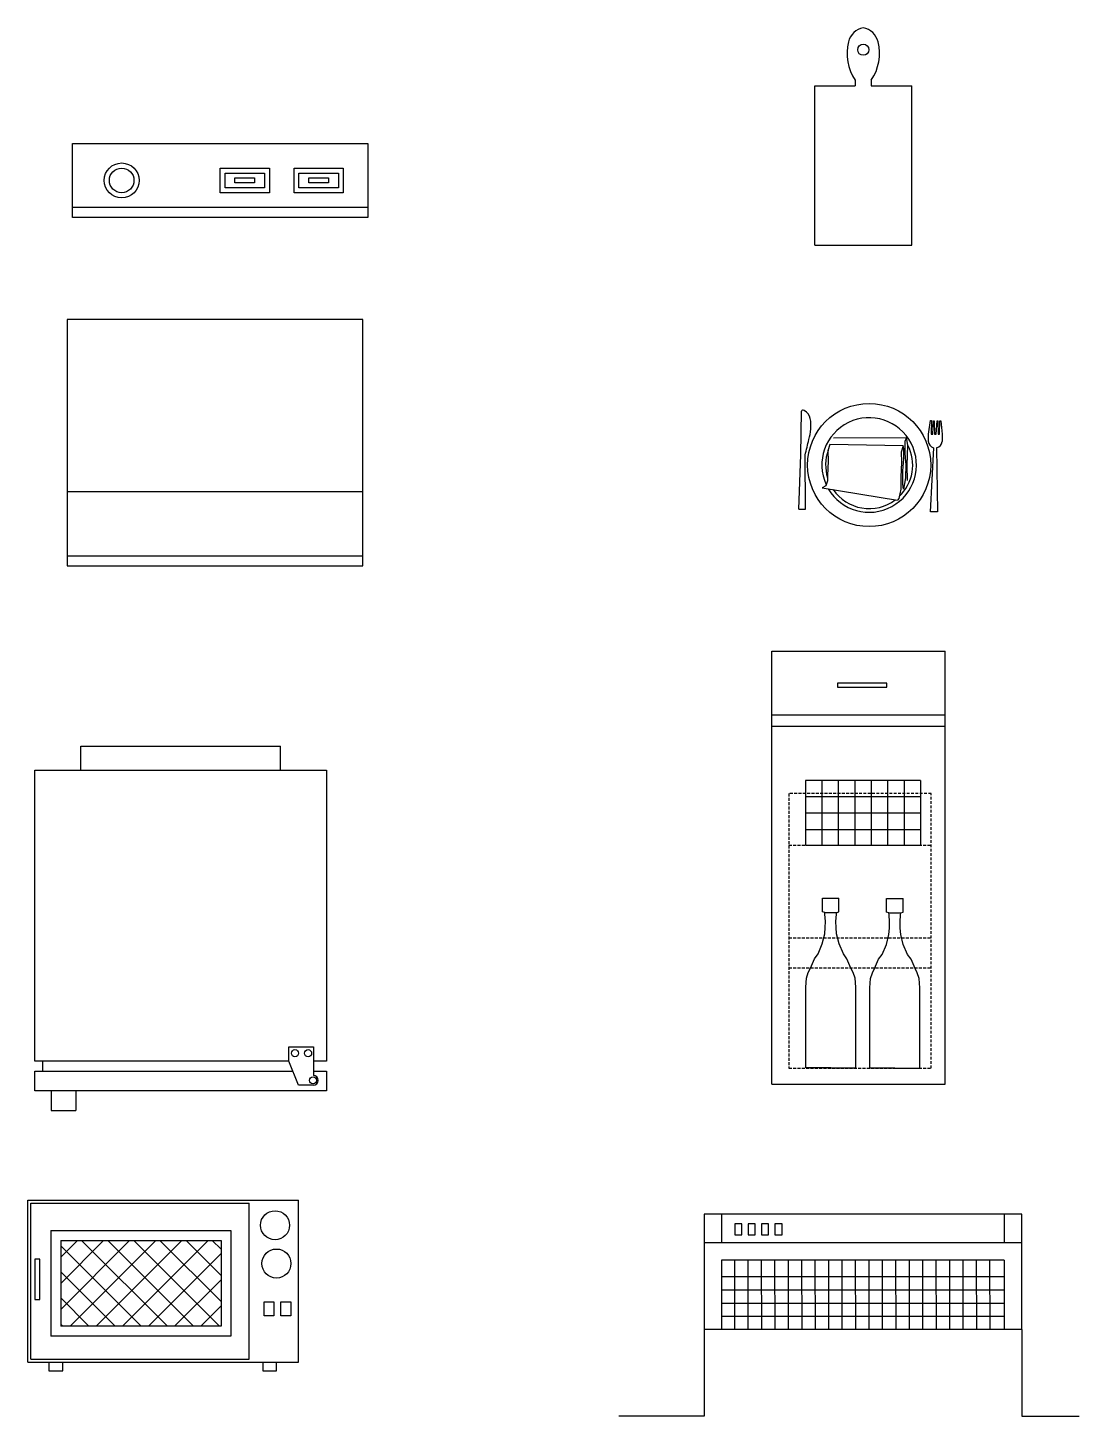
# Model space of a CAD drawing. Header units: millimetres. Extents: x 88 to 1405, y 80 to 747.
# Drawn here: x 1191.6 to 1405.1, y 83.3 to 365.1 of the extents above; entities that cross this region are included whole.
import ezdxf

# ---------------------------------------------------------------- set-up
doc = ezdxf.new("R2010")
doc.units = ezdxf.units.MM
doc.linetypes.add('0', pattern=[0])
doc.linetypes.add('AI9-LType1', pattern=[0.879429, 0.586286, -0.293143])

# ---------------------------------------------------------------- blocks, each defined once
blk = doc.blocks.new('29')
at = {"color": 0}
for p, q in [((4993.6, 13466.49), (5048.6, 13466.49)), ((4993.6, 13433.56), (4993.6, 13466.49)), ((4994.2, 13465.89), (5038.54, 13465.89)), ((4994.2, 13434.17), (4994.2, 13465.89)), ((5038.54, 13434.17), (5038.54, 13465.89)), ((5048.6, 13433.56), (5048.6, 13466.49)), ((4998.3, 13460.29), (5034.85, 13460.29)), ((4998.3, 13460.29), (4998.3, 13438.89)), ((5034.85, 13460.29), (5034.85, 13438.89)), ((5000.3, 13444.29), (5014.29, 13458.29)), ((5000.3, 13449.59), (5008.99, 13458.29)), ((5000.3, 13454.9), (5003.69, 13458.29)), ((5000.3, 13458.29), (5032.85, 13458.29)), ((5000.3, 13458.29), (5000.3, 13440.89)), ((5016.63, 13440.89), (5000.3, 13457.23)), ((5002.2, 13440.89), (5019.6, 13458.29)), ((5021.94, 13440.89), (5004.54, 13458.29)), ((5007.51, 13440.89), (5024.9, 13458.29)), ((5027.24, 13440.89), (5009.85, 13458.29)), ((5012.81, 13440.89), (5030.2, 13458.29)), ((5032.54, 13440.89), (5015.15, 13458.29)), ((5018.11, 13440.89), (5032.85, 13455.63)), ((5032.85, 13445.89), (5020.45, 13458.29)), ((5032.85, 13451.19), (5025.76, 13458.29)), ((5032.85, 13456.5), (5031.06, 13458.29)), ((5032.85, 13458.29), (5032.85, 13440.89)), ((4996.07, 13454.5), (4995.02, 13454.5)), ((4995.02, 13454.5), (4995.02, 13446.32)), ((4996.07, 13446.32), (4996.07, 13454.5)), ((5011.33, 13440.89), (5000.3, 13451.93)), ((5023.42, 13440.89), (5032.85, 13450.33)), ((4995.02, 13446.32), (4996.07, 13446.32)), ((5006.03, 13440.89), (5000.3, 13446.62)), ((5028.72, 13440.89), (5032.85, 13445.02)), ((5041.59, 13445.83), (5043.59, 13445.83)), ((5041.59, 13443.02), (5041.59, 13445.83)), ((5043.59, 13445.83), (5043.59, 13443.02)), ((5044.99, 13443.02), (5044.99, 13445.83)), ((5044.99, 13445.83), (5046.99, 13445.83)), ((5046.99, 13445.83), (5046.99, 13443.02)), ((5043.59, 13443.02), (5041.59, 13443.02)), ((5046.99, 13443.02), (5044.99, 13443.02)), ((5034.85, 13438.89), (4998.3, 13438.89)), ((5000.72, 13440.89), (5000.3, 13441.32)), ((5032.85, 13440.89), (5000.3, 13440.89)), ((4993.6, 13433.56), (5048.6, 13433.56)), ((4994.2, 13434.17), (5038.54, 13434.17)), ((4997.91, 13433.46), (4997.91, 13431.82)), ((5000.74, 13431.82), (5000.74, 13433.46)), ((5041.3, 13433.46), (5041.3, 13431.82)), ((5044.13, 13431.82), (5044.13, 13433.46)), ((4997.91, 13431.82), (5000.74, 13431.82)), ((5041.3, 13431.82), (5044.13, 13431.82))]:
    blk.add_line(p, q, dxfattribs=at)
for centre in [(5043.81, 13461.38), (5044.09, 13453.61)]:
    blk.add_circle(centre, 2.95, dxfattribs=at)
blk = doc.blocks.new('28')
at = {"color": 0}
for p, q in [((5004.39, 13558.66), (5044.89, 13558.66)), ((5004.39, 13553.78), (5004.39, 13558.66)), ((5044.89, 13553.78), (5044.89, 13558.66)), ((4995.01, 13494.68), (4995.01, 13553.78)), ((4995.01, 13553.78), (5054.26, 13553.78)), ((5054.26, 13553.78), (5054.26, 13494.68)), ((5046.59, 13494.68), (5046.59, 13497.58)), ((5046.59, 13497.58), (5051.59, 13497.58)), ((5051.59, 13497.58), (5051.59, 13491.8)), ((5046.59, 13494.68), (4995.01, 13494.68)), ((4995.01, 13488.68), (4995.01, 13492.68)), ((4995.01, 13492.68), (5047.41, 13492.68)), ((4996.69, 13492.68), (4996.69, 13494.68)), ((5048.59, 13489.8), (5046.59, 13494.68)), ((5054.26, 13494.68), (5051.59, 13494.68)), ((5051.59, 13492.68), (5054.26, 13492.68)), ((5054.26, 13492.68), (5054.26, 13488.68)), ((5051.59, 13489.8), (5048.59, 13489.8)), ((5054.26, 13488.68), (4995.01, 13488.68)), ((4998.35, 13488.68), (4998.35, 13484.68)), ((5003.35, 13488.68), (5003.35, 13484.68)), ((4998.35, 13484.68), (5003.35, 13484.68))]:
    blk.add_line(p, q, dxfattribs=at)
for centre in [(5047.85, 13496.31), (5050.52, 13496.31), (5051.52, 13490.8)]:
    blk.add_circle(centre, 0.723, dxfattribs=at)
blk.add_arc((5051.59, 13490.8), 1, 270, 90, dxfattribs=at)
blk = doc.blocks.new('41')
at = {"color": 0, "linetype": '0'}
for p, q in [((5001.6, 13645.27), (5001.6, 13595.27)), ((5061.6, 13645.27), (5001.6, 13645.27)), ((5061.6, 13595.27), (5061.6, 13645.27)), ((5061.6, 13610.27), (5001.6, 13610.27)), ((5001.6, 13597.27), (5061.6, 13597.27)), ((5001.6, 13595.27), (5061.6, 13595.27))]:
    blk.add_line(p, q, dxfattribs=at)
blk = doc.blocks.new('42')
at = {"color": 0, "linetype": '0'}
for p, q in [((5002.67, 13680.98), (5062.67, 13680.98)), ((5002.67, 13665.98), (5002.67, 13680.98)), ((5062.67, 13680.98), (5062.67, 13665.98)), ((5032.67, 13675.98), (5042.67, 13675.98)), ((5032.67, 13670.98), (5032.67, 13675.98)), ((5042.67, 13675.98), (5042.67, 13670.98)), ((5047.67, 13675.98), (5057.67, 13675.98)), ((5047.67, 13670.98), (5047.67, 13675.98)), ((5057.67, 13675.98), (5057.67, 13670.98)), ((5033.67, 13674.98), (5041.67, 13674.98)), ((5033.67, 13671.98), (5033.67, 13674.98)), ((5035.67, 13673.98), (5039.67, 13673.98)), ((5035.67, 13672.98), (5035.67, 13673.98)), ((5039.67, 13672.98), (5035.67, 13672.98)), ((5039.67, 13673.98), (5039.67, 13672.98)), ((5041.67, 13674.98), (5041.67, 13671.98)), ((5048.67, 13671.98), (5048.67, 13674.98)), ((5048.67, 13674.98), (5056.67, 13674.98)), ((5050.67, 13672.98), (5050.67, 13673.98)), ((5050.67, 13673.98), (5054.67, 13673.98)), ((5054.67, 13672.98), (5050.67, 13672.98)), ((5054.67, 13673.98), (5054.67, 13672.98)), ((5056.67, 13674.98), (5056.67, 13671.98)), ((5042.67, 13670.98), (5032.67, 13670.98)), ((5041.67, 13671.98), (5033.67, 13671.98)), ((5057.67, 13670.98), (5047.67, 13670.98)), ((5056.67, 13671.98), (5048.67, 13671.98)), ((5062.67, 13667.98), (5002.67, 13667.98)), ((5062.67, 13665.98), (5002.67, 13665.98))]:
    blk.add_line(p, q, dxfattribs=at)
for radius in [3.54, 2.5]:
    blk.add_circle((5012.67, 13673.48), radius, dxfattribs=at)
blk = doc.blocks.new('55')
at = {"color": 0}
for p, q in [((5153.39, 13678.5), (5161.61, 13678.5)), ((5153.39, 13646.21), (5153.39, 13678.5)), ((5161.61, 13679.64), (5161.61, 13678.5)), ((5164.86, 13679.64), (5164.86, 13678.5)), ((5164.86, 13678.5), (5173.08, 13678.5)), ((5173.08, 13646.21), (5173.08, 13678.5)), ((5153.39, 13646.21), (5173.08, 13646.21))]:
    blk.add_line(p, q, dxfattribs=at)
blk.add_circle((5163.23, 13685.85), 1.13, dxfattribs=at)
for centre, radius, start, end in [((5164, 13686.5), 3.89, 101.3978, 165.721), ((5162.47, 13686.5), 3.89, 14.279, 78.6022), ((5169.58, 13685.08), 9.64, 165.721, 214.2949), ((5156.89, 13685.08), 9.64, 325.7051, 14.279)]:
    blk.add_arc(centre, radius, start, end, dxfattribs=at)
blk = doc.blocks.new('56')
at = {"color": 0, "ltscale": 0.1}
for p, q in [((5150.53, 13603.61), (5150.69, 13612.46)), ((5176.48, 13607.83), (5176.87, 13610.56)), ((5176.87, 13610.56), (5177.07, 13610.56)), ((5177.07, 13610.56), (5177.02, 13607.83)), ((5177.35, 13607.82), (5177.47, 13610.55)), ((5177.47, 13610.55), (5177.63, 13610.55)), ((5177.63, 13610.55), (5177.71, 13607.81)), ((5178.05, 13607.81), (5178.23, 13610.54)), ((5178.23, 13610.54), (5178.38, 13610.54)), ((5178.38, 13610.54), (5178.41, 13607.8)), ((5178.74, 13607.8), (5178.79, 13610.53)), ((5178.79, 13610.53), (5178.99, 13610.52)), ((5178.99, 13610.52), (5179.28, 13607.78)), ((5156.45, 13605.68), (5156.06, 13604.4)), ((5171.31, 13605.42), (5156.45, 13605.68)), ((5157.17, 13607.05), (5172.04, 13607.16)), ((5171.31, 13605.42), (5170.92, 13604.13)), ((5171.49, 13604.81), (5171.31, 13605.42)), ((5172.04, 13607.16), (5171.7, 13606.33)), ((5171.7, 13606.33), (5171.7, 13603.88)), ((5172.29, 13605.58), (5172.04, 13607.16)), ((5172.12, 13601.42), (5172.29, 13605.58)), ((5176.45, 13606.38), (5176.48, 13607.83)), ((5176.89, 13592.06), (5177.53, 13605.05)), ((5177.02, 13607.83), (5177.35, 13607.82)), ((5177.71, 13607.81), (5178.05, 13607.81)), ((5178.13, 13605.04), (5178.29, 13592.03)), ((5178.41, 13607.8), (5178.74, 13607.8)), ((5179.28, 13607.78), (5179.25, 13606.33)), ((5150.13, 13592.62), (5150.53, 13603.61)), ((5151.53, 13592.59), (5151.43, 13603.59)), ((5156.11, 13602.41), (5155.97, 13599.35)), ((5156.06, 13604.4), (5156.11, 13602.41)), ((5170.92, 13604.13), (5170.98, 13602.14)), ((5171.27, 13600.37), (5171.45, 13602.82)), ((5171.45, 13602.82), (5171.49, 13604.81)), ((5171.7, 13603.88), (5171.89, 13601.56)), ((5170.98, 13602.14), (5170.83, 13599.08)), ((5171.27, 13597.64), (5171.27, 13600.37)), ((5171.89, 13601.56), (5171.8, 13598.97)), ((5172.25, 13598.41), (5172.12, 13601.42)), ((5155.61, 13597.31), (5154.86, 13596.95)), ((5154.86, 13596.95), (5170.19, 13594.38)), ((5156, 13598.36), (5155.61, 13597.31)), ((5155.97, 13599.35), (5156, 13598.36)), ((5170.83, 13596.63), (5170.43, 13594.74)), ((5170.83, 13599.08), (5170.83, 13596.63)), ((5171.43, 13596.67), (5171.27, 13597.64)), ((5171.8, 13598.97), (5171.43, 13596.67)), ((5170.43, 13594.74), (5170.19, 13594.38)), ((5150.13, 13592.62), (5151.53, 13592.59)), ((5178.29, 13592.03), (5176.89, 13592.06))]:
    blk.add_line(p, q, dxfattribs=at)
blk.add_circle((5164.43, 13601.55), 12.5, dxfattribs=at)
for centre, radius, start, end in [((5164.43, 13601.55), 9.6, 210.0691, 204.6397), ((5164.43, 13601.55), 8.84, 313.495, 27.238), ((5177.97, 13606.51), 1.53, 184.916, 253.082), ((5177.74, 13606.51), 1.53, 284.8462, 353.0122), ((5164.43, 13601.55), 8.84, 160.4674, 197.1854), ((5164.43, 13601.55), 8.84, 214.2938, 306.6254)]:
    blk.add_arc(centre, radius, start, end, dxfattribs=at)
at = {"color": 0, "ltscale": 0.1, "end_tangent": (-13.310482, -99.110197)}
blk.add_spline([(5151.43, 13603.59), (5152.2, 13606.72), (5152.59, 13608.87), (5151.24, 13612.61), (5150.89, 13612.7), (5150.69, 13612.46)], degree=3, dxfattribs=at)
blk = doc.blocks.new('57')
at = {"color": 0}
for p, q in [((5144.66, 13563.77), (5179.84, 13563.77)), ((5144.66, 13475.83), (5144.66, 13563.77)), ((5179.84, 13475.83), (5179.84, 13563.77)), ((5158.03, 13557.26), (5158.03, 13556.48)), ((5168.02, 13557.26), (5158.03, 13557.26)), ((5168.02, 13556.48), (5168.02, 13557.26)), ((5158.03, 13556.48), (5168.02, 13556.48)), ((5144.66, 13550.87), (5179.84, 13550.87)), ((5144.66, 13548.52), (5179.84, 13548.52)), ((5151.5, 13537.53), (5151.5, 13524.38)), ((5174.84, 13537.53), (5151.5, 13537.53)), ((5154.83, 13537.53), (5154.83, 13524.38)), ((5158.17, 13537.53), (5158.17, 13524.38)), ((5161.5, 13537.53), (5161.5, 13524.38)), ((5164.84, 13537.53), (5164.84, 13524.38)), ((5168.17, 13537.53), (5168.17, 13524.38)), ((5171.51, 13537.53), (5171.51, 13524.38)), ((5174.84, 13537.53), (5174.84, 13524.38)), ((5174.84, 13534.19), (5151.5, 13534.19)), ((5174.84, 13530.86), (5151.5, 13530.86)), ((5174.84, 13527.52), (5151.5, 13527.52)), ((5151.5, 13524.38), (5174.84, 13524.38)), ((5154.96, 13513.65), (5158.3, 13513.65)), ((5154.96, 13510.87), (5154.96, 13513.65)), ((5158.3, 13510.87), (5158.3, 13513.65)), ((5167.98, 13513.56), (5171.33, 13513.56)), ((5167.98, 13510.77), (5167.98, 13513.56)), ((5171.33, 13510.77), (5171.33, 13513.56)), ((5155.4, 13510.71), (5154.96, 13510.87)), ((5155.4, 13510.71), (5157.85, 13510.71)), ((5155.46, 13510.34), (5155.4, 13510.71)), ((5155.55, 13508.89), (5155.46, 13510.34)), ((5157.7, 13508.89), (5157.8, 13510.34)), ((5157.8, 13510.34), (5157.85, 13510.71)), ((5157.85, 13510.71), (5158.3, 13510.87)), ((5168.43, 13510.61), (5167.98, 13510.77)), ((5168.43, 13510.61), (5170.88, 13510.61)), ((5168.48, 13510.25), (5168.43, 13510.61)), ((5168.57, 13508.79), (5168.48, 13510.25)), ((5170.73, 13508.79), (5170.82, 13510.25)), ((5170.82, 13510.25), (5170.88, 13510.61)), ((5170.88, 13510.61), (5171.33, 13510.77)), ((5155.43, 13506.35), (5155.53, 13507.65)), ((5155.53, 13507.65), (5155.55, 13508.89)), ((5157.73, 13507.65), (5157.7, 13508.89)), ((5157.83, 13506.35), (5157.73, 13507.65)), ((5168.45, 13506.25), (5168.55, 13507.55)), ((5168.55, 13507.55), (5168.57, 13508.79)), ((5170.76, 13507.55), (5170.73, 13508.79)), ((5170.85, 13506.25), (5170.76, 13507.55)), ((5154.07, 13502.3), (5154.91, 13504.34)), ((5154.91, 13504.34), (5155.43, 13506.35)), ((5158.35, 13504.34), (5157.83, 13506.35)), ((5159.19, 13502.3), (5158.35, 13504.34)), ((5167.09, 13502.2), (5167.93, 13504.24)), ((5167.93, 13504.24), (5168.45, 13506.25)), ((5171.37, 13504.24), (5170.85, 13506.25)), ((5172.22, 13502.2), (5171.37, 13504.24)), ((5152.53, 13499.41), (5153.33, 13501.33)), ((5153.33, 13501.33), (5154.07, 13502.3)), ((5159.92, 13501.33), (5159.19, 13502.3)), ((5160.73, 13499.41), (5159.92, 13501.33)), ((5165.55, 13499.31), (5166.36, 13501.23)), ((5166.36, 13501.23), (5167.09, 13502.2)), ((5172.95, 13501.23), (5172.22, 13502.2)), ((5173.76, 13499.31), (5172.95, 13501.23)), ((5151.69, 13497.38), (5152.08, 13498.54)), ((5152.08, 13498.54), (5152.53, 13499.41)), ((5161.17, 13498.54), (5160.73, 13499.41)), ((5161.56, 13497.38), (5161.17, 13498.54)), ((5164.72, 13497.28), (5165.11, 13498.45)), ((5165.11, 13498.45), (5165.55, 13499.31)), ((5174.2, 13498.45), (5173.76, 13499.31)), ((5174.59, 13497.28), (5174.2, 13498.45)), ((5151.55, 13495.54), (5151.69, 13497.38)), ((5151.55, 13479.2), (5151.55, 13495.54)), ((5161.71, 13495.54), (5161.56, 13497.38)), ((5161.71, 13479.2), (5161.71, 13495.54)), ((5164.58, 13495.44), (5164.72, 13497.28)), ((5164.58, 13479.1), (5164.58, 13495.44)), ((5174.73, 13495.44), (5174.59, 13497.28)), ((5174.73, 13479.1), (5174.73, 13495.44)), ((5156.63, 13479.2), (5151.55, 13479.2)), ((5156.63, 13479.2), (5161.71, 13479.2)), ((5169.65, 13479.1), (5164.58, 13479.1)), ((5169.65, 13479.1), (5174.73, 13479.1)), ((5144.66, 13475.83), (5179.84, 13475.83))]:
    blk.add_line(p, q, dxfattribs=at)
at = {"color": 0, "linetype": 'AI9-LType1'}
for p, q in [((5148.15, 13534.84), (5148.15, 13479.1)), ((5177.05, 13534.84), (5148.15, 13534.84)), ((5177.05, 13479.1), (5177.05, 13534.84)), ((5148.15, 13524.38), (5177.05, 13524.38)), ((5148.15, 13505.6), (5177.05, 13505.6)), ((5148.15, 13499.51), (5177.05, 13499.51)), ((5148.15, 13479.1), (5177.05, 13479.1))]:
    blk.add_line(p, q, dxfattribs=at)
blk = doc.blocks.new('58')
at = {"color": 0}
for p, q in [((5130.92, 13449.49), (5130.92, 13426.04)), ((5195.41, 13449.49), (5130.92, 13449.49)), ((5134.43, 13449.49), (5134.43, 13443.63)), ((5137.13, 13447.52), (5137.13, 13445.25)), ((5138.55, 13447.52), (5137.13, 13447.52)), ((5138.55, 13445.25), (5138.55, 13447.52)), ((5139.86, 13447.52), (5139.86, 13445.25)), ((5141.28, 13447.52), (5139.86, 13447.52)), ((5141.28, 13445.25), (5141.28, 13447.52)), ((5142.59, 13447.52), (5142.59, 13445.25)), ((5144.01, 13447.52), (5142.59, 13447.52)), ((5144.01, 13445.25), (5144.01, 13447.52)), ((5145.31, 13447.52), (5145.31, 13445.25)), ((5146.74, 13447.52), (5145.31, 13447.52)), ((5146.74, 13445.25), (5146.74, 13447.52)), ((5191.89, 13443.63), (5191.89, 13449.49)), ((5195.41, 13426.04), (5195.41, 13449.49)), ((5137.13, 13445.25), (5138.55, 13445.25)), ((5139.86, 13445.25), (5141.28, 13445.25)), ((5142.59, 13445.25), (5144.01, 13445.25)), ((5145.31, 13445.25), (5146.74, 13445.25)), ((5195.41, 13443.63), (5130.92, 13443.63)), ((5191.81, 13440.11), (5134.43, 13440.11)), ((5134.43, 13440.11), (5134.43, 13426.04)), ((5137.16, 13426.04), (5137.13, 13440.11)), ((5139.89, 13426.04), (5139.86, 13440.11)), ((5142.62, 13426.04), (5142.59, 13440.11)), ((5145.34, 13426.04), (5145.31, 13440.11)), ((5148.07, 13426.04), (5148.04, 13440.11)), ((5150.8, 13426.04), (5150.77, 13440.11)), ((5153.53, 13426.04), (5153.5, 13440.11)), ((5156.26, 13426.04), (5156.22, 13440.11)), ((5158.98, 13426.04), (5158.96, 13440.11)), ((5161.72, 13426.04), (5161.68, 13440.11)), ((5164.44, 13426.04), (5164.41, 13440.11)), ((5167.17, 13426.04), (5167.14, 13440.11)), ((5169.9, 13426.04), (5169.87, 13440.11)), ((5172.63, 13426.04), (5172.59, 13440.11)), ((5175.35, 13426.04), (5175.32, 13440.11)), ((5178.08, 13426.04), (5178.05, 13440.11)), ((5180.81, 13426.04), (5180.78, 13440.11)), ((5183.54, 13426.04), (5183.51, 13440.11)), ((5186.27, 13426.04), (5186.23, 13440.11)), ((5188.99, 13426.04), (5188.96, 13440.11)), ((5191.89, 13426.04), (5191.89, 13440.11)), ((5134.43, 13436.83), (5191.89, 13436.83)), ((5134.43, 13434.14), (5191.89, 13434.14)), ((5134.43, 13431.44), (5191.89, 13431.44)), ((5134.43, 13428.74), (5191.89, 13428.74)), ((5130.92, 13426.04), (5130.92, 13408.46)), ((5195.41, 13426.04), (5130.92, 13426.04)), ((5195.41, 13426.04), (5195.41, 13408.46)), ((5130.92, 13408.46), (5113.6, 13408.46)), ((5195.41, 13408.46), (5207.08, 13408.46))]:
    blk.add_line(p, q, dxfattribs=at)

msp = doc.modelspace()

# ---------------------------------------------------------------- block references
for name, p in [('55', (-3802.01, -13325.2)), ('42', (-3802.01, -13339.36)), ('41', (-3802.01, -13339.36)), ('56', (-3802.01, -13325.2)), ('57', (-3802.01, -13325.2)), ('28', (-3802.01, -13339.36)), ('29', (-3802.01, -13339.36)), ('58', (-3802.01, -13325.2))]:
    msp.add_blockref(name, p)

doc.saveas('drawing.dxf')
